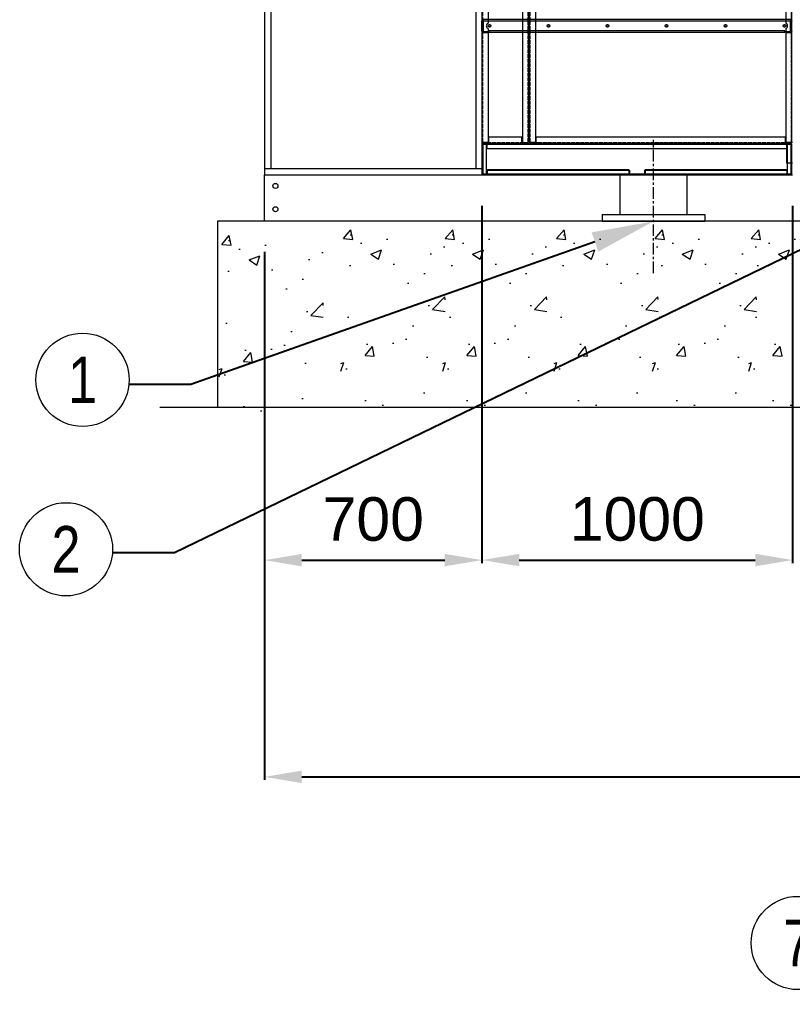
# Model space of a CAD drawing. Header units: millimetres. Extents: x -662849 to 32847, y -140377 to 24217.
# Drawn here: x 10256 to 12746, y 7280 to 10402 of the extents above; entities that cross this region are included whole.
import ezdxf
from ezdxf import colors
from ezdxf.entities.mleader import LeaderData, LeaderLine
from ezdxf.enums import TextEntityAlignment as Align
from ezdxf.math import Vec2, Vec3

# ---------------------------------------------------------------- set-up
doc = ezdxf.new("R2010")
doc.units = ezdxf.units.MM
doc.linetypes.add('CENTER', pattern=[2, 1.25, -0.25, 0.25, -0.25])
doc.linetypes.add('DASHED', pattern=[15, 12, -3])
for name, color, linetype in [('center', 1, 'CENTER'), ('냉각탑_dim', 1, 'Continuous'), ('냉각탑_text', 3, 'Continuous'), ('냉각탑_기초', 23, 'Continuous')]:
    doc.layers.add(name, color=color, linetype=linetype)
doc.styles.get("Standard").update_dxf_attribs({"font": 'arial.ttf'})
doc.dimstyles.new('1.40', dxfattribs={"dimscale": 20, "dimtxt": 1.5, "dimasz": 1, "dimexe": 0.5, "dimexo": 0.5, "dimgap": 0.5, "dimtad": 1, "dimdec": 0, "dimzin": 0, "dimdsep": 46, "dimtxsty": 'Standard', "dimcen": 0, "dimclrd": 2, "dimclre": 2, "dimclrt": 3, "dimadec": 0, "dimazin": 0, "dimtfac": 1, "dimtdec": 0, "dimtmove": 0, "dimatfit": 0, "dimfxl": 1, "dimtolj": 1, "dimtzin": 0, "dimlwd": -1, "dimlwe": -1, "dimarcsym": 0})

# ---------------------------------------------------------------- blocks, each defined once
blk = doc.blocks.new('*D477')
at = {"color": 2, "transparency": 16777216}
for p, q in [((11745.6, 9802.4), (11745.6, 8652.1)), ((11045.6, 9654), (11045.6, 8652.1)), ((11165.6, 8662.1), (11625.6, 8662.1))]:
    blk.add_line(p, q, dxfattribs=at)
for points in [[(11165.6, 8682.1), (11165.6, 8642.1), (11045.6, 8662.1)], [(11625.6, 8682.1), (11625.6, 8642.1), (11745.6, 8662.1)]]:
    blk.add_solid(points, dxfattribs=at)
at = {"layer": 'Defpoints', "color": 0, "transparency": 16777216}
for p in [(11745.6, 9902.4), (11045.6, 9754), (11745.6, 8662.1)]:
    blk.add_point(p, dxfattribs=at)
at = {"color": 3, "lineweight": 20, "transparency": 16777216, "insert": (11395.6, 8793.5), "char_height": 140, "attachment_point": 5}
blk.add_mtext('\\A1;700', dxfattribs=at)
blk = doc.blocks.new('*D478')
at = {"color": 2, "transparency": 16777216}
for p, q in [((11745.6, 9802.4), (11745.6, 8652.3)), ((12745.6, 9802.4), (12745.6, 8652.3)), ((11865.6, 8662.3), (12625.6, 8662.3))]:
    blk.add_line(p, q, dxfattribs=at)
for points in [[(11865.6, 8682.3), (11865.6, 8642.3), (11745.6, 8662.3)], [(12625.6, 8682.3), (12625.6, 8642.3), (12745.6, 8662.3)]]:
    blk.add_solid(points, dxfattribs=at)
at = {"layer": 'Defpoints', "color": 0, "transparency": 16777216}
for p in [(11745.6, 9902.4), (12745.6, 9902.4), (12745.6, 8662.3)]:
    blk.add_point(p, dxfattribs=at)
at = {"color": 3, "lineweight": 20, "transparency": 16777216, "insert": (12245.6, 8793.8), "char_height": 140, "attachment_point": 5}
blk.add_mtext('\\A1;1000', dxfattribs=at)
blk = doc.blocks.new('*D483')
at = {"color": 2, "transparency": 16777216}
for p, q in [((11045.6, 9654), (11045.6, 7954.6)), ((19245.6, 9654), (19245.6, 7954.6)), ((11165.6, 7964.6), (19125.6, 7964.6))]:
    blk.add_line(p, q, dxfattribs=at)
for points in [[(11165.6, 7984.6), (11165.6, 7944.6), (11045.6, 7964.6)], [(19125.6, 7984.6), (19125.6, 7944.6), (19245.6, 7964.6)]]:
    blk.add_solid(points, dxfattribs=at)
at = {"layer": 'Defpoints', "color": 0, "transparency": 16777216}
for p in [(11045.6, 9754), (19245.6, 9754), (19245.6, 7964.6)]:
    blk.add_point(p, dxfattribs=at)
at = {"color": 3, "lineweight": 20, "transparency": 16777216, "insert": (15145.6, 8096.1), "char_height": 140, "attachment_point": 5}
blk.add_mtext('\\A1;8200', dxfattribs=at)
blk = doc.blocks.new('485689')
at = {"color": 7, "lineweight": 13, "ltscale": 0.486}
for p, q in [((183525.3, 30767.5), (183525.3, 30864.7)), ((183528.1, 30767.5), (183528.1, 30864.7)), ((184520.5, 30864.7), (184520.5, 30767.5)), ((184523.3, 30864.7), (184523.3, 30767.5))]:
    blk.add_line(p, q, dxfattribs=at)
at = {"color": 7, "lineweight": 13, "ltscale": 0.014}
for p, q in [((183528.1, 30864.7), (183525.3, 30864.7)), ((183541.9, 30863.3), (183541.9, 30866.1)), ((184506.7, 30863.3), (184506.7, 30866.1)), ((184520.5, 30864.7), (184523.3, 30864.7)), ((183528.1, 30767.5), (183525.3, 30767.5)), ((183541.9, 30768.9), (183541.9, 30766.1)), ((184506.7, 30768.9), (184506.7, 30766.1)), ((184520.5, 30767.5), (184523.3, 30767.5))]:
    blk.add_line(p, q, dxfattribs=at)
at = {"color": 7, "lineweight": 13, "ltscale": 0.004}
for p, q in [((183526.9, 30866.1), (183527.7, 30866.1)), ((184520.9, 30866.1), (184521.7, 30866.1)), ((183527.7, 30766.1), (183526.9, 30766.1)), ((184521.7, 30766.1), (184520.9, 30766.1))]:
    blk.add_line(p, q, dxfattribs=at)
at = {"color": 7, "lineweight": 13, "ltscale": 0.007}
for p, q in [((183526.9, 30864.7), (183526.9, 30866.1)), ((183527.7, 30866.1), (183527.7, 30864.7)), ((184520.9, 30864.7), (184520.9, 30866.1)), ((184521.7, 30864.7), (184521.7, 30866.1)), ((183526.9, 30766.1), (183526.9, 30767.5)), ((183527.7, 30766.1), (183527.7, 30767.5)), ((184520.9, 30767.5), (184520.9, 30766.1)), ((184521.7, 30766.1), (184521.7, 30767.5))]:
    blk.add_line(p, q, dxfattribs=at)
at = {"color": 7, "lineweight": 13, "ltscale": 0.071}
for p, q in [((183541.9, 30866.1), (183527.7, 30866.1)), ((184520.9, 30866.1), (184506.7, 30866.1)), ((183527.7, 30766.1), (183541.9, 30766.1)), ((184506.7, 30766.1), (184520.9, 30766.1))]:
    blk.add_line(p, q, dxfattribs=at)
at = {"color": 7, "lineweight": 13, "ltscale": 0.061}
for p, q in [((183540.3, 30864.7), (183528.1, 30864.7)), ((183541.9, 30863.3), (183541.9, 30851.1)), ((184506.7, 30851.1), (184506.7, 30863.3)), ((184520.5, 30864.7), (184508.3, 30864.7)), ((183528.1, 30767.5), (183540.3, 30767.5)), ((184508.3, 30767.5), (184520.5, 30767.5))]:
    blk.add_line(p, q, dxfattribs=at)
at = {"color": 7, "lineweight": 13, "ltscale": 0.366205}
for p, q in [((183540.3, 30864.7), (183540.3, 30768.9)), ((184508.3, 30781.1), (184508.3, 30864.7))]:
    blk.add_line(p, q, dxfattribs=at)
at = {"color": 7, "lineweight": 13, "ltscale": 0.008}
for p, q in [((183540.3, 30864.5), (183541.9, 30864.5)), ((183540.3, 30863.3), (183541.9, 30863.3)), ((184506.7, 30866.1), (184506.7, 30864.5)), ((184506.7, 30864.5), (184508.3, 30864.5)), ((184506.7, 30863.3), (184508.3, 30863.3)), ((183541.9, 30768.9), (183540.3, 30768.9)), ((183541.9, 30767.7), (183540.3, 30767.7)), ((184508.3, 30768.9), (184506.7, 30768.9)), ((184508.3, 30767.7), (184506.7, 30767.7)), ((184506.7, 30766.1), (184506.7, 30767.7))]:
    blk.add_line(p, q, dxfattribs=at)
at = {"color": 7, "lineweight": 13}
for p, q in [((183541.9, 30866.1), (184506.7, 30866.1)), ((183541.9, 30863.3), (184506.7, 30863.3)), ((184506.7, 30851.1), (183541.9, 30851.1)), ((184506.7, 30768.9), (183541.9, 30768.9)), ((184506.7, 30766.1), (183541.9, 30766.1))]:
    blk.add_line(p, q, dxfattribs=at)
at = {"color": 7, "lineweight": 13, "ltscale": 0.001386}
for p, q in [((183541.9, 30866.1), (183541.9, 30865.8)), ((183541.9, 30766.1), (183541.9, 30766.4))]:
    blk.add_line(p, q, dxfattribs=at)
at = {"color": 7, "lineweight": 13, "ltscale": 0.076206}
for p, q in [((183540.3, 30782.7), (183540.3, 30767.5)), ((184508.3, 30767.5), (184508.3, 30782.7))]:
    blk.add_line(p, q, dxfattribs=at)
at = {"color": 7, "lineweight": 13, "ltscale": 0.05737}
for p, q in [((183541.9, 30780.4), (183541.9, 30768.9)), ((184506.7, 30780.4), (184506.7, 30768.9))]:
    blk.add_line(p, q, dxfattribs=at)
for p, q in [((183541.9, 30780.4), (183999.3, 30780.4)), ((183999.3, 30780.4), (183999.3, 30768.9)), ((184049.3, 30780.4), (184506.7, 30780.4)), ((184049.3, 30780.4), (184049.3, 30768.9))]:
    blk.add_line(p, q)
blk = doc.blocks.new('68679')
at = {"color": 7, "lineweight": 13, "ltscale": 0.0185}
for p, q in [((182651.6, 34840.2), (182651.6, 34855)), ((182654.8, 34840.2), (182654.8, 34855)), ((182651.6, 33867.4), (182651.6, 33882.2)), ((182654.8, 33867.4), (182654.8, 33882.2))]:
    blk.add_line(p, q, dxfattribs=at)
at = {"color": 7, "lineweight": 13, "ltscale": 0.02275}
for p, q in [((182654.8, 34837), (182654.8, 34855.2)), ((182654.8, 33867.2), (182654.8, 33885.4))]:
    blk.add_line(p, q, dxfattribs=at)
at = {"color": 7, "lineweight": 13, "ltscale": 0.042}
for p, q in [((182688.4, 34855.2), (182654.8, 34855.2)), ((182654.8, 33867.2), (182688.4, 33867.2))]:
    blk.add_line(p, q, dxfattribs=at)
at = {"color": 7, "lineweight": 13, "ltscale": 0.041987}
blk.add_line((182654.8, 34855.2), (182688.4, 34855.2), dxfattribs=at)
at = {"color": 7, "lineweight": 13, "ltscale": 0.0395}
for p, q in [((182656.8, 34860.2), (182688.4, 34860.2)), ((182688.4, 34857), (182656.8, 34857)), ((182688.4, 33865.4), (182656.8, 33865.4)), ((182656.8, 33862.2), (182688.4, 33862.2))]:
    blk.add_line(p, q, dxfattribs=at)
at = {"color": 7, "lineweight": 13, "ltscale": 0.004497}
for p, q in [((182692, 34857), (182688.4, 34857)), ((182692, 33865.4), (182688.4, 33865.4))]:
    blk.add_line(p, q, dxfattribs=at)
at = {"color": 7, "lineweight": 13, "ltscale": 0.00225}
for p, q in [((182688.4, 34857), (182688.4, 34855.2)), ((182688.4, 34855.2), (182688.4, 34857)), ((182688.4, 33867.2), (182688.4, 33865.4)), ((182688.4, 33865.4), (182688.4, 33867.2))]:
    blk.add_line(p, q, dxfattribs=at)
at = {"color": 7, "lineweight": 13}
for p, q in [((182688.4, 34855.2), (182688.4, 33867.2)), ((182693.6, 34855), (182693.6, 33867.4)), ((182651.6, 34837), (182651.6, 33885.4)), ((182651.6, 34837), (182651.6, 33885.4)), ((182656.8, 34837), (182656.8, 33885.4))]:
    blk.add_line(p, q, dxfattribs=at)
at = {"color": 7, "lineweight": 13, "ltscale": 0.0022}
for p, q in [((182691.2, 34857), (182692.6, 34858)), ((182691.2, 33865.4), (182692.6, 33864.3))]:
    blk.add_line(p, q, dxfattribs=at)
at = {"color": 7, "lineweight": 13, "ltscale": 0.004}
for p, q in [((182654.8, 34840.2), (182651.6, 34840.2)), ((182654.8, 34837), (182651.6, 34837)), ((182651.6, 33882.2), (182654.8, 33882.2))]:
    blk.add_line(p, q, dxfattribs=at)
at = {"color": 7, "lineweight": 13, "ltscale": 0.003999}
blk.add_line((182651.6, 34837), (182654.8, 34837), dxfattribs=at)
at = {"color": 7, "lineweight": 13, "ltscale": 0.003997}
blk.add_line((182654.8, 34837), (182654.8, 34840.2), dxfattribs=at)
at = {"color": 7, "lineweight": 13, "ltscale": 0.0025}
for p, q in [((182656.8, 34837), (182654.8, 34837)), ((182654.8, 33885.4), (182656.8, 33885.4))]:
    blk.add_line(p, q, dxfattribs=at)
at = {"color": 7, "lineweight": 13, "ltscale": 0.0065}
blk.add_line((182651.6, 33885.4), (182656.8, 33885.4), dxfattribs=at)
at = {"color": 7, "lineweight": 13, "ltscale": 0.004003}
blk.add_line((182654.8, 33882.2), (182654.8, 33885.4), dxfattribs=at)
at = {"color": 7, "lineweight": 13}
for centre in [(182672.6, 34836.2), (182672.6, 34646.2), (182672.6, 34456.2), (182672.6, 34266.2), (182672.6, 34076.2), (182672.6, 33886.2)]:
    blk.add_circle(centre, 3, dxfattribs=at)
for centre, radius, start, end in [((182656.8, 34855), 5.2, 90, 180), ((182656.8, 34855), 2, 90, 174.2609), ((182688.4, 34855), 5.2, 0, 90), ((182656.8, 33867.4), 5.2, 180, 270), ((182656.8, 33867.4), 2, 185.7392, 270), ((182688.4, 33867.4), 5.2, 270, 0)]:
    blk.add_arc(centre, radius, start, end, dxfattribs=at)
for points in [[(182693.6, 34855), (182693.6, 34855.3), (182693.5, 34855.6), (182693.3, 34855.9), (182692.9, 34856.3), (182692.3, 34856.7), (182692.2, 34856.8), (182692.1, 34856.9), (182692, 34857)], [(182693.6, 33867.4), (182693.6, 33867), (182693.5, 33866.7), (182693.3, 33866.4), (182692.9, 33866), (182692.3, 33865.6), (182692.2, 33865.5), (182692.1, 33865.4), (182692, 33865.4)]]:
    blk.add_open_spline(points, degree=5, knots=[0, 0, 0, 0, 0, 0, 6.191357, 6.191357, 6.191357, 7.828222, 7.828222, 7.828222, 7.828222, 7.828222, 7.828222], dxfattribs=at)
blk = doc.blocks.new('568596')
at = {"color": 7, "lineweight": 13, "ltscale": 0.00166}
for p, q in [((169550.9, 17462.9), (169549.9, 17462.9)), ((169550.9, 16620.9), (169549.9, 16620.9))]:
    blk.add_line(p, q, dxfattribs=at)
at = {"color": 7, "lineweight": 13, "ltscale": 0.0015}
for p, q in [((169549.9, 17462.9), (169549.9, 17462)), ((169549.9, 16621.8), (169549.9, 16620.9))]:
    blk.add_line(p, q, dxfattribs=at)
at = {"color": 7, "lineweight": 13}
for p, q in [((169549.9, 17462.9), (169549.9, 16621.8)), ((169549.9, 17462), (169549.9, 17436.4)), ((173046.2, 17464.9), (169551.6, 17464.9)), ((169551.6, 16618.9), (173046.2, 16618.9))]:
    blk.add_line(p, q, dxfattribs=at)
at = {"color": 7, "linetype": 'DASHED', "lineweight": 13, "ltscale": 0.003333}
for p, q in [((169551.9, 17462), (169549.9, 17462)), ((169644.9, 17464.9), (169644.9, 17462.9)), ((169650.9, 17464.9), (169650.9, 17462.9)), ((169844.9, 17464.9), (169844.9, 17462.9)), ((169850.9, 17464.9), (169850.9, 17462.9)), ((169549.9, 17445.4), (169551.9, 17445.4)), ((169549.9, 17442.9), (169551.9, 17442.9)), ((169549.9, 17436.4), (169551.9, 17436.4)), ((169549.9, 17407.4), (169551.9, 17407.4)), ((169549.9, 17398.4), (169551.9, 17398.4)), ((169549.9, 17217.4), (169551.9, 17217.4)), ((169549.9, 17208.4), (169551.9, 17208.4)), ((169549.9, 17027.4), (169551.9, 17027.4)), ((169549.9, 17018.4), (169551.9, 17018.4)), ((169549.9, 16837.4), (169551.9, 16837.4)), ((169549.9, 16828.4), (169551.9, 16828.4)), ((169549.9, 16647.4), (169551.9, 16647.4)), ((169549.9, 16640.9), (169551.9, 16640.9)), ((169549.9, 16638.4), (169551.9, 16638.4)), ((169551.9, 16621.8), (169549.9, 16621.8)), ((169644.9, 16620.9), (169644.9, 16618.9)), ((169650.9, 16620.9), (169650.9, 16618.9)), ((169844.9, 16620.9), (169844.9, 16618.9)), ((169850.9, 16620.9), (169850.9, 16618.9))]:
    blk.add_line(p, q, dxfattribs=at)
at = {"color": 7, "lineweight": 13, "ltscale": 0.001174}
for p, q in [((169550.9, 17462.9), (169551.6, 17462.9)), ((169550.9, 16620.9), (169551.6, 16620.9))]:
    blk.add_line(p, q, dxfattribs=at)
at = {"color": 7, "lineweight": 13, "ltscale": 0.002252}
for p, q in [((169551.6, 17464.9), (169551.6, 17463.6)), ((169551.6, 16618.9), (169551.6, 16620.3))]:
    blk.add_line(p, q, dxfattribs=at)
at = {"color": 7, "lineweight": 13, "ltscale": 0.002009}
for p, q in [((169551.6, 17462.4), (169551.6, 17463.6)), ((169551.6, 16621.5), (169551.6, 16620.3))]:
    blk.add_line(p, q, dxfattribs=at)
at = {"color": 7, "linetype": 'DASHED', "lineweight": 13}
for p, q in [((173046.2, 17462.9), (169551.6, 17462.9)), ((169551.9, 17464.9), (169551.9, 16621.8)), ((169551.9, 17462), (169551.9, 17436.4)), ((169551.6, 16620.9), (173046.2, 16620.9))]:
    blk.add_line(p, q, dxfattribs=at)
at = {"color": 7, "linetype": 'DASHED', "lineweight": 13, "ltscale": 0.001183}
for p, q in [((169551.6, 17462.9), (169552.3, 17462.9)), ((169551.6, 16620.9), (169552.3, 16620.9))]:
    blk.add_line(p, q, dxfattribs=at)
at = {"color": 7, "linetype": 'DASHED', "lineweight": 13, "ltscale": 0.001406}
for p, q in [((169551.6, 17462.4), (169551.6, 17461.5)), ((169551.6, 16621.5), (169551.6, 16622.3))]:
    blk.add_line(p, q, dxfattribs=at)
at = {"color": 7, "linetype": 'DASHED', "lineweight": 13, "ltscale": 0.027667}
for p, q in [((169551.6, 17444.9), (169551.6, 17461.5)), ((169551.6, 16622.3), (169551.6, 16638.9))]:
    blk.add_line(p, q, dxfattribs=at)
at = {"color": 7, "linetype": 'DASHED', "lineweight": 13, "ltscale": 0.0015}
for p, q in [((169551.9, 17462.9), (169551.9, 17462)), ((169551.9, 16621.8), (169551.9, 16620.9))]:
    blk.add_line(p, q, dxfattribs=at)
at = {"color": 7, "lineweight": 13, "ltscale": 0.058667}
for p, q in [((173046.2, 17444.9), (169551.6, 17444.9)), ((169553.3, 17442.9), (169569.9, 17442.9)), ((169569.9, 17444.9), (169569.9, 16640.9)), ((169917.7, 16638.9), (169551.6, 16638.9)), ((169569.9, 16640.9), (169551.9, 16640.9)), ((169999.2, 16638.9), (169936.1, 16638.9))]:
    blk.add_line(p, q, dxfattribs=at)
at = {"color": 7, "linetype": 'DASHED', "lineweight": 13, "ltscale": 0.002333}
blk.add_line((169551.9, 17442.9), (169553.3, 17442.9), dxfattribs=at)
at = {"color": 7, "lineweight": 13, "ltscale": 0.058667}
for centre in [(169926.9, 17402.9), (169926.9, 16642.9)]:
    blk.add_circle(centre, 4.5, dxfattribs=at)
at = {"color": 7, "lineweight": 13}
for centre in [(169926.9, 17212.9), (169926.9, 17022.9), (169926.9, 16832.9)]:
    blk.add_circle(centre, 4.5, dxfattribs=at)
at = {"color": 7, "lineweight": 13, "ltscale": 0.058667}
blk.add_arc((169926.9, 16642.9), 10, 203.5779, 336.4221, dxfattribs=at)
at = {"color": 7, "lineweight": 13}
for points in [[(169553.3, 17461.5), (169552.8, 17461.8), (169552.3, 17462.1), (169551.8, 17462.4), (169551.3, 17462.6), (169550.9, 17462.9)], [(169553.3, 17461.5), (169553, 17462), (169552.6, 17462.4), (169552.3, 17462.8), (169552, 17463.2), (169551.6, 17463.6)], [(169553.3, 16622.3), (169552.8, 16622.1), (169552.3, 16621.8), (169551.8, 16621.5), (169551.3, 16621.2), (169550.9, 16620.9)], [(169553.3, 16622.3), (169553, 16621.9), (169552.6, 16621.5), (169552.3, 16621), (169552, 16620.6), (169551.6, 16620.3)]]:
    blk.add_open_spline(points, degree=5, dxfattribs=at)
at = {"color": 7, "linetype": 'DASHED', "lineweight": 13}
for points in [[(169553.3, 17461.5), (169553, 17461.7), (169552.6, 17461.9), (169552.3, 17462.1), (169551.9, 17462.2), (169551.6, 17462.4)], [(169553.3, 17461.5), (169553.1, 17461.8), (169552.9, 17462.1), (169552.7, 17462.4), (169552.5, 17462.6), (169552.3, 17462.9)], [(169553.3, 16622.3), (169553, 16622.1), (169552.6, 16622), (169552.3, 16621.8), (169551.9, 16621.6), (169551.6, 16621.5)], [(169553.3, 16622.3), (169553.1, 16622), (169552.9, 16621.8), (169552.7, 16621.5), (169552.5, 16621.2), (169552.3, 16620.9)]]:
    blk.add_open_spline(points, degree=5, dxfattribs=at)
blk = doc.blocks.new('1')
at = {"lineweight": 20}
for p, q in [((11045.6, 13502.4), (11045.6, 9902.4)), ((11745.6, 13502.4), (11745.6, 9902.4)), ((11065.6, 13482.4), (11065.6, 9922.4)), ((11045.6, 9922.4), (11745.6, 9922.4)), ((11045.6, 9902.4), (11745.6, 9902.4)), ((11745.6, 9902.4), (12745.6, 9902.4)), ((11045.6, 9754), (19245.6, 9754))]:
    blk.add_line(p, q, dxfattribs=at)
at = {"color": 7, "lineweight": 20}
for p, q in [((11745.6, 13500.7), (11745.6, 10006.1)), ((11895.6, 13500.7), (11895.6, 10006.1)), ((11725.6, 13482.4), (11725.6, 9922.4)), ((11748.5, 10004.4), (11893.6, 10004.4)), ((12726.4, 10006.5), (12726.4, 9940.2)), ((12189.3, 9902.4), (12189.3, 9774.4)), ((12405.6, 9902.4), (12405.6, 9774.4)), ((12132.5, 9774.4), (12462.5, 9774.4)), ((12132.5, 9774.4), (12132.5, 9752.4)), ((12462.5, 9774.4), (12462.5, 9752.4)), ((12462.5, 9752.4), (12132.5, 9752.4))]:
    blk.add_line(p, q, dxfattribs=at)
at = {"color": 7, "linetype": 'DASHED', "lineweight": 20}
for p, q in [((11747.6, 13500.7), (11747.6, 10006.1)), ((11893.6, 13500.7), (11893.6, 10006.1)), ((11748.5, 10006.4), (11895.6, 10006.4))]:
    blk.add_line(p, q, dxfattribs=at)
at = {"color": 7, "lineweight": 20, "ltscale": 0.058667}
for p, q in [((11875.6, 13500.7), (11875.6, 10006.1)), ((11765.6, 13453.2), (11765.6, 10390.6)), ((11765.6, 10372.2), (11765.6, 10006.1)), ((11767.6, 10024.4), (11873.6, 10024.4)), ((11767.6, 10007.8), (11767.6, 10024.4)), ((11873.6, 10004.4), (11873.6, 10024.4))]:
    blk.add_line(p, q, dxfattribs=at)
at = {"color": 7, "linetype": 'DASHED', "lineweight": 20, "ltscale": 0.003333}
for p, q in [((11745.6, 10305.4), (11747.6, 10305.4)), ((11745.6, 10299.4), (11747.6, 10299.4)), ((11745.6, 10105.4), (11747.6, 10105.4)), ((11745.6, 10099.4), (11747.6, 10099.4)), ((11895.6, 10105.4), (11893.6, 10105.4)), ((11748.5, 10006.4), (11748.5, 10004.4)), ((11765.1, 10004.4), (11765.1, 10006.4)), ((11767.6, 10004.4), (11767.6, 10006.4)), ((11774.1, 10004.4), (11774.1, 10006.4)), ((11876.1, 10004.4), (11876.1, 10006.4)), ((11892.7, 10006.4), (11892.7, 10004.4))]:
    blk.add_line(p, q, dxfattribs=at)
at = {"color": 7, "lineweight": 20, "ltscale": 0.002252}
for p, q in [((11745.6, 10006.1), (11746.9, 10006.1)), ((11895.6, 10006.1), (11894.2, 10006.1))]:
    blk.add_line(p, q, dxfattribs=at)
at = {"color": 7, "lineweight": 20, "ltscale": 0.002009}
for p, q in [((11748.1, 10006.1), (11746.9, 10006.1)), ((11893, 10006.1), (11894.2, 10006.1))]:
    blk.add_line(p, q, dxfattribs=at)
at = {"color": 7, "linetype": 'DASHED', "lineweight": 20, "ltscale": 0.001183}
for p, q in [((11747.6, 10006.1), (11747.6, 10006.8)), ((11893.6, 10006.1), (11893.6, 10006.8))]:
    blk.add_line(p, q, dxfattribs=at)
at = {"color": 7, "linetype": 'DASHED', "lineweight": 20, "ltscale": 0.0015}
for p, q in [((11747.6, 10006.4), (11748.5, 10006.4)), ((11893.6, 10006.4), (11892.7, 10006.4))]:
    blk.add_line(p, q, dxfattribs=at)
at = {"color": 7, "lineweight": 20, "ltscale": 0.001174}
for p, q in [((11747.6, 10005.4), (11747.6, 10006.1)), ((11893.6, 10005.4), (11893.6, 10006.1))]:
    blk.add_line(p, q, dxfattribs=at)
at = {"color": 7, "lineweight": 20, "ltscale": 0.00166}
for p, q in [((11747.6, 10005.4), (11747.6, 10004.4)), ((11893.6, 10005.4), (11893.6, 10004.4))]:
    blk.add_line(p, q, dxfattribs=at)
at = {"color": 7, "lineweight": 20, "ltscale": 0.0015}
for p, q in [((11747.6, 10004.4), (11748.5, 10004.4)), ((11893.6, 10004.4), (11892.7, 10004.4))]:
    blk.add_line(p, q, dxfattribs=at)
at = {"color": 7, "linetype": 'DASHED', "lineweight": 20, "ltscale": 0.001406}
for p, q in [((11748.1, 10006.1), (11749, 10006.1)), ((11893, 10006.1), (11892.2, 10006.1))]:
    blk.add_line(p, q, dxfattribs=at)
at = {"color": 7, "linetype": 'DASHED', "lineweight": 20, "ltscale": 0.027667}
for p, q in [((11765.6, 10006.1), (11749, 10006.1)), ((11875.6, 10006.1), (11892.2, 10006.1))]:
    blk.add_line(p, q, dxfattribs=at)
at = {"color": 7, "linetype": 'DASHED', "lineweight": 20, "ltscale": 0.002333}
blk.add_line((11767.6, 10006.4), (11767.6, 10007.8), dxfattribs=at)
at = {"color": 7, "lineweight": 20, "ltscale": 0.479992}
for p, q in [((12745.6, 10006.5), (12726.4, 10006.5)), ((12745.6, 9940.2), (12726.4, 9940.2))]:
    blk.add_line(p, q, dxfattribs=at)
at = {"color": 0, "lineweight": 20}
blk.add_line((11045.6, 9754), (11045.6, 9902.4), dxfattribs=at)
at = {"color": 7, "lineweight": 20, "ltscale": 0.058667}
blk.add_circle((11769.6, 10381.4), 4.5, dxfattribs=at)
at = {"lineweight": 20}
for centre in [(11080.6, 9866.5), (11080.6, 9791.5)]:
    blk.add_circle(centre, 8, dxfattribs=at)
at = {"color": 7, "lineweight": 20, "ltscale": 0.058667}
blk.add_arc((11769.6, 10381.4), 10, 113.5779, 246.4221, dxfattribs=at)
at = {"color": 7, "lineweight": 20}
for points in [[(11749, 10007.8), (11748.5, 10007.5), (11748.1, 10007.1), (11747.7, 10006.8), (11747.3, 10006.4), (11746.9, 10006.1)], [(11749, 10007.8), (11748.7, 10007.3), (11748.4, 10006.7), (11748.1, 10006.2), (11747.9, 10005.8), (11747.6, 10005.4)], [(11892.2, 10007.8), (11892.6, 10007.5), (11893, 10007.1), (11893.5, 10006.8), (11893.9, 10006.4), (11894.2, 10006.1)], [(11892.2, 10007.8), (11892.4, 10007.3), (11892.7, 10006.7), (11893, 10006.2), (11893.3, 10005.8), (11893.6, 10005.4)]]:
    blk.add_open_spline(points, degree=5, dxfattribs=at)
at = {"color": 7, "linetype": 'DASHED', "lineweight": 20}
for points in [[(11749, 10007.8), (11748.7, 10007.6), (11748.4, 10007.4), (11748.1, 10007.1), (11747.9, 10007), (11747.6, 10006.8)], [(11749, 10007.8), (11748.8, 10007.5), (11748.6, 10007.1), (11748.4, 10006.8), (11748.3, 10006.4), (11748.1, 10006.1)], [(11892.2, 10007.8), (11892.4, 10007.5), (11892.5, 10007.1), (11892.7, 10006.8), (11892.9, 10006.4), (11893, 10006.1)], [(11892.2, 10007.8), (11892.5, 10007.6), (11892.7, 10007.4), (11893, 10007.1), (11893.3, 10007), (11893.6, 10006.8)]]:
    blk.add_open_spline(points, degree=5, dxfattribs=at)
at = {"lineweight": 20, "ltscale": 7.5, "rotation": 90}
blk.add_blockref('568596', (29362.5, -159545.5), dxfattribs=at)
at = {"lineweight": 20, "ltscale": 7.5, "xscale": -1, "rotation": 270}
blk.add_blockref('68679', (-22116.6, -172291.2), dxfattribs=at)
at = {"lineweight": 20, "ltscale": 7.5, "xscale": -1}
blk.add_blockref('485689', (196268.8, -20863.7), dxfattribs=at)

msp = doc.modelspace()

# ---------------------------------------------------------------- hatches: boundary and pattern name
at = {"layer": '냉각탑_기초', "lineweight": 20, "ltscale": 30}
h = msp.add_hatch(dxfattribs=at)
h.set_pattern_fill('AR-CONC', color=256, scale=50, style=0)
h.set_pattern_definition([(50, (-3301.97, -6787.28), (358.63, -31.376), [37.5, -412.5]), (355, (-3301.97, -6787.28), (-69.3757, 376.096), [30, -330]), (100.4514, (-3272.08, -6789.9), (289.2547, 344.72), [31.87, -350.571]), (46.1842, (-3301.97, -6687.3), (533.6205, -82.7595), [56.25, -618.75]), (96.6356, (-3257.5, -6694.2), (467.331, 487.059), [47.805, -525.856]), (351.1842, (-3301.97, -6687.3), (467.331, 487.059), [45, -495]), (21, (-3251.97, -6712.28), (298.4535, -201.3094), [37.5, -412.5]), (326, (-3251.97, -6712.28), (121.6577, 362.575), [30, -330]), (71.4514, (-3227.1, -6729.05), (420.1113, 161.265), [31.87, -350.571]), (37.5, (-3301.97, -6787.28), (6.0799, 166.4469), [0, -326, 0, -335, 0, -331.25]), (7.5, (-3301.97, -6787.28), (131.5348, 197.2059), [0, -191, 0, -318.5, 0, -126.25]), (327.5, (-3413.47, -6787.28), (266.9112, -11.2774), [0, -125, 0, -390, 0, -517.5]), (317.5, (-3463.47, -6787.28), (291.593, 50.0525), [0, -162.5, 0, -259, 0, -367.5])])
h.paths.add_polyline_path([(11626.6, 9754), (11291.6, 9754), (11291.6, 9154), (11626.6, 9154)])
h = msp.add_hatch(dxfattribs=at)
h.set_pattern_fill('AR-CONC', color=256, scale=50, style=0)
h.set_pattern_definition([(50, (-2974.15, -6787.28), (358.63, -31.376), [37.5, -412.5]), (355, (-2974.15, -6787.28), (-69.3757, 376.096), [30, -330]), (100.4514, (-2944.26, -6789.9), (289.2547, 344.72), [31.87, -350.571]), (46.1842, (-2974.15, -6687.3), (533.6205, -82.7595), [56.25, -618.75]), (96.6356, (-2929.7, -6694.2), (467.331, 487.059), [47.805, -525.856]), (351.1842, (-2974.15, -6687.3), (467.331, 487.059), [45, -495]), (21, (-2924.15, -6712.28), (298.4535, -201.3094), [37.5, -412.5]), (326, (-2924.15, -6712.28), (121.6577, 362.575), [30, -330]), (71.4514, (-2899.28, -6729.05), (420.1113, 161.265), [31.87, -350.571]), (37.5, (-2974.15, -6787.28), (6.0799, 166.4469), [0, -326, 0, -335, 0, -331.25]), (7.5, (-2974.15, -6787.28), (131.5348, 197.2059), [0, -191, 0, -318.5, 0, -126.25]), (327.5, (-3085.65, -6787.28), (266.9112, -11.2774), [0, -125, 0, -390, 0, -517.5]), (317.5, (-3135.65, -6787.28), (291.593, 50.0525), [0, -162.5, 0, -259, 0, -367.5])])
h.paths.add_polyline_path([(11954.4, 9754), (11619.4, 9754), (11619.4, 9154), (11954.4, 9154)])
h = msp.add_hatch(dxfattribs=at)
h.set_pattern_fill('AR-CONC', color=256, scale=50, style=0)
h.set_pattern_definition([(50, (-2616, -6787.28), (358.63, -31.376), [37.5, -412.5]), (355, (-2616, -6787.28), (-69.3757, 376.096), [30, -330]), (100.4514, (-2586.1, -6789.9), (289.2547, 344.72), [31.87, -350.571]), (46.1842, (-2616, -6687.3), (533.6205, -82.7595), [56.25, -618.75]), (96.6356, (-2571.5, -6694.2), (467.331, 487.059), [47.805, -525.856]), (351.1842, (-2616, -6687.3), (467.331, 487.059), [45, -495]), (21, (-2566, -6712.28), (298.4535, -201.3094), [37.5, -412.5]), (326, (-2566, -6712.28), (121.6577, 362.575), [30, -330]), (71.4514, (-2541.1, -6729.05), (420.1113, 161.265), [31.87, -350.571]), (37.5, (-2615.99, -6787.28), (6.0799, 166.4469), [0, -326, 0, -335, 0, -331.25]), (7.5, (-2615.99, -6787.28), (131.5348, 197.2059), [0, -191, 0, -318.5, 0, -126.25]), (327.5, (-2727.49, -6787.28), (266.9112, -11.2774), [0, -125, 0, -390, 0, -517.5]), (317.5, (-2777.49, -6787.28), (291.593, 50.0525), [0, -162.5, 0, -259, 0, -367.5])])
h.paths.add_polyline_path([(12312.5, 9754), (11977.5, 9754), (11977.5, 9154), (12312.5, 9154)])
h = msp.add_hatch(dxfattribs=at)
h.set_pattern_fill('AR-CONC', color=256, scale=50, style=0)
h.set_pattern_definition([(50, (-2298.87, -6787.28), (358.63, -31.376), [37.5, -412.5]), (355, (-2298.87, -6787.28), (-69.3757, 376.096), [30, -330]), (100.4514, (-2268.98, -6789.9), (289.2547, 344.72), [31.87, -350.571]), (46.1842, (-2298.87, -6687.3), (533.6205, -82.7595), [56.25, -618.75]), (96.6356, (-2254.4, -6694.2), (467.331, 487.059), [47.805, -525.856]), (351.1842, (-2298.87, -6687.3), (467.331, 487.059), [45, -495]), (21, (-2248.87, -6712.28), (298.4535, -201.3094), [37.5, -412.5]), (326, (-2248.87, -6712.28), (121.6577, 362.575), [30, -330]), (71.4514, (-2224, -6729.05), (420.1113, 161.265), [31.87, -350.571]), (37.5, (-2298.87, -6787.28), (6.0799, 166.4469), [0, -326, 0, -335, 0, -331.25]), (7.5, (-2298.87, -6787.28), (131.5348, 197.2059), [0, -191, 0, -318.5, 0, -126.25]), (327.5, (-2410.37, -6787.28), (266.9112, -11.2774), [0, -125, 0, -390, 0, -517.5]), (317.5, (-2460.37, -6787.28), (291.593, 50.0525), [0, -162.5, 0, -259, 0, -367.5])])
h.paths.add_polyline_path([(12629.7, 9754), (12294.7, 9754), (12294.7, 9154), (12629.7, 9154)])
h = msp.add_hatch(dxfattribs=at)
h.set_pattern_fill('AR-CONC', color=256, scale=50, style=0)
h.set_pattern_definition([(50, (-1989.2, -6787.28), (358.63, -31.376), [37.5, -412.5]), (355, (-1989.2, -6787.28), (-69.3757, 376.096), [30, -330]), (100.4514, (-1959.32, -6789.9), (289.2547, 344.72), [31.87, -350.571]), (46.1842, (-1989.2, -6687.3), (533.6205, -82.7595), [56.25, -618.75]), (96.6356, (-1944.74, -6694.2), (467.331, 487.059), [47.805, -525.856]), (351.1842, (-1989.2, -6687.3), (467.331, 487.059), [45, -495]), (21, (-1939.2, -6712.28), (298.4535, -201.3094), [37.5, -412.5]), (326, (-1939.2, -6712.28), (121.6577, 362.575), [30, -330]), (71.4514, (-1914.33, -6729.05), (420.1113, 161.265), [31.87, -350.571]), (37.5, (-1989.2, -6787.28), (6.0799, 166.4469), [0, -326, 0, -335, 0, -331.25]), (7.5, (-1989.2, -6787.28), (131.5348, 197.2059), [0, -191, 0, -318.5, 0, -126.25]), (327.5, (-2100.7, -6787.28), (266.9112, -11.2774), [0, -125, 0, -390, 0, -517.5]), (317.5, (-2150.7, -6787.28), (291.593, 50.0525), [0, -162.5, 0, -259, 0, -367.5])])
h.paths.add_polyline_path([(12939.3, 9754), (12604.3, 9754), (12604.3, 9154), (12939.3, 9154)])
h = msp.add_hatch(dxfattribs=at)
h.set_pattern_fill('AR-CONC', color=256, scale=50, style=0)
h.set_pattern_definition([(50, (-3693.65, -6806.15), (358.63, -31.376), [37.5, -412.5]), (355, (-3693.65, -6806.15), (-69.3757, 376.096), [30, -330]), (100.4514, (-3663.77, -6808.76), (289.2547, 344.72), [31.87, -350.571]), (46.1842, (-3693.65, -6706.15), (533.6205, -82.7595), [56.25, -618.75]), (96.6356, (-3649.2, -6713.05), (467.331, 487.059), [47.805, -525.856]), (351.1842, (-3693.65, -6706.15), (467.331, 487.059), [45, -495]), (21, (-3643.65, -6731.15), (298.4535, -201.3094), [37.5, -412.5]), (326, (-3643.65, -6731.15), (121.6577, 362.575), [30, -330]), (71.4514, (-3618.8, -6747.92), (420.1113, 161.265), [31.87, -350.571]), (37.5, (-3693.65, -6806.15), (6.0799, 166.4469), [0, -326, 0, -335, 0, -331.25]), (7.5, (-3693.65, -6806.15), (131.5348, 197.2059), [0, -191, 0, -318.5, 0, -126.25]), (327.5, (-3805.15, -6806.15), (266.9112, -11.2774), [0, -125, 0, -390, 0, -517.5]), (317.5, (-3855.15, -6806.15), (291.593, 50.0525), [0, -162.5, 0, -259, 0, -367.5])])
h.paths.add_polyline_path([(11234.9, 9735.2), (10899.9, 9735.2), (10899.9, 9135.2), (11234.9, 9135.2)])

# ---------------------------------------------------------------- linework, layer by layer
at = {"layer": 'center', "lineweight": 20, "ltscale": 30}
msp.add_line((12297.5, 9585.3), (12297.5, 10014.3), dxfattribs=at)
at = {"layer": '냉각탑_dim', "linetype": 'ByBlock', "lineweight": 20}
for centre in [(10459.9, 9242.4), (10406.5, 8696.9), (12762, 7429.9)]:
    msp.add_circle(centre, 150, dxfattribs=at)
at = {"layer": '냉각탑_기초', "lineweight": 20, "ltscale": 30}
for p, q in [((10895.6, 9154), (10895.6, 9754)), ((10895.6, 9754), (19395.6, 9754)), ((10709.1, 9154), (19839.2, 9154))]:
    msp.add_line(p, q, dxfattribs=at)

# ---------------------------------------------------------------- block references
msp.add_blockref('1', (0, 0))

# ---------------------------------------------------------------- texts
at = {"layer": '냉각탑_text', "lineweight": 20, "width": 0.8}
for s, p in [('1', (10459.9, 9242.4)), ('2', (10406.5, 8696.9)), ('7', (12762, 7429.9))]:
    msp.add_text(s, height=150, dxfattribs=at).set_placement(p, align=Align.MIDDLE_CENTER)

# ---------------------------------------------------------------- dimensions: what is measured, and where the dimension line sits
at = {"lineweight": 20}
for base, p1, p2, picture, middle in [((11745.6, 8662.1), (11045.6, 9754), (11745.6, 9902.4), '*D477', (11395.6, 8793.5)), ((12745.6, 8662.3), (11745.6, 9902.4), (12745.6, 9902.4), '*D478', (12245.6, 8793.8)), ((19245.6, 7964.6), (11045.6, 9754), (19245.6, 9754), '*D483', (15145.6, 8096.1))]:
    dim = msp.add_linear_dim(base=base, p1=p1, p2=p2, dimstyle='1.40', override={"dimtxt": 7, "dimasz": 6, "dimexo": 5, "dimgap": 3}, dxfattribs=at)
    dim.commit()
    dim.dimension.update_dxf_attribs({"geometry": picture, "text_midpoint": middle})

# ---------------------------------------------------------------- leaders
at = {"layer": '냉각탑_dim', "lineweight": 20}
ml = msp.add_multileader_mtext('Standard', dxfattribs=at)
ml.set_content('')
ml.set_leader_properties(color=256)
ml.build(insert=Vec2(0, 0))
ml.multileader.update_dxf_attribs({"text_right_attachment_type": 6, "dogleg_length": 5, "arrow_head_size": 199.5, "scale": 30})
ctx = ml.context
ctx.base_point, ctx.scale, ctx.char_height, ctx.arrow_head_size, ctx.landing_gap_size, ctx.plane_origin = Vec3(10556.4, 8685.1), 30, 7.18, 199.5, 3.59, Vec3(13090.8, 8255.5)
ctx.right_attachment, ctx.text_align_type = 6, 2
notes = []
notes.append((ctx, [(0, (1, 1, 0), (10755.9, 8685.1), (-1, 0), 199.5, [(0, [(12960.7, 9752.4)], 0, [])])]))
ctx.mtext, ml.multileader.dxf.content_type = None, 0
ml = msp.add_multileader_mtext('Standard', dxfattribs=at)
ml.set_content('')
ml.set_leader_properties(color=256)
ml.build(insert=Vec2(0, 0))
ml.multileader.update_dxf_attribs({"text_right_attachment_type": 6, "dogleg_length": 5, "arrow_head_size": 199.5, "scale": 30})
ctx = ml.context
ctx.base_point, ctx.scale, ctx.char_height, ctx.arrow_head_size, ctx.landing_gap_size, ctx.plane_origin = Vec3(10609.1, 9226.9), 30, 7.18, 199.5, 3.59, Vec3(12427.5, 8255.5)
ctx.right_attachment, ctx.text_align_type = 6, 2
notes.append((ctx, [(0, (1, 1, 0), (10808.6, 9226.9), (-1, 0), 199.5, [(0, [(12297.5, 9752.4)], 0, [])])]))
ctx.mtext, ml.multileader.dxf.content_type = None, 0
for ctx, leaders in notes:
    for number, flags, end, landing, length, lines in leaders:
        leader = LeaderData()
        leader.index, (leader.has_last_leader_line, leader.has_dogleg_vector, leader.attachment_direction) = number, flags
        leader.last_leader_point, leader.dogleg_vector, leader.dogleg_length = Vec3(end), Vec3(landing), length
        for number, points, colour, breaks in lines:
            line = LeaderLine()
            line.index, line.vertices, line.color, line.breaks = number, Vec3.list(points), colors.encode_raw_color(colour), breaks
            leader.lines.append(line)
        ctx.leaders.append(leader)

doc.saveas('drawing.dxf')
